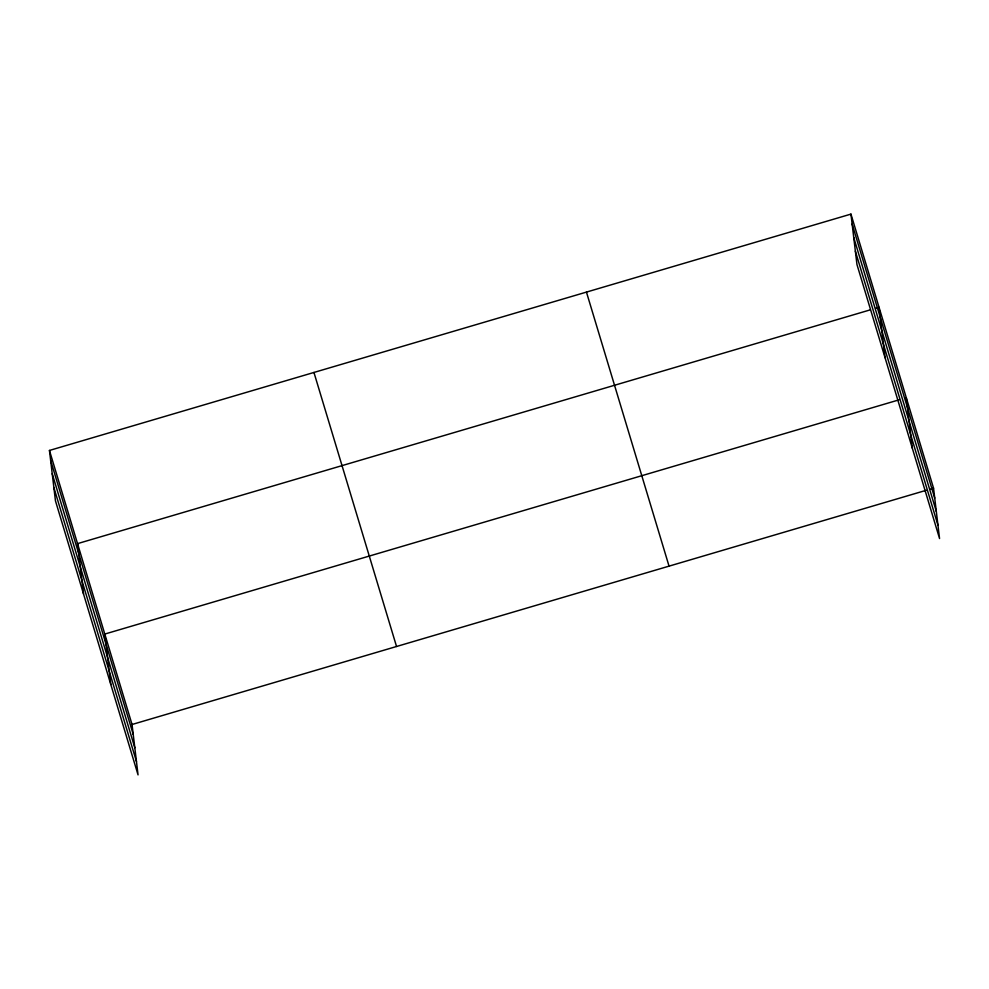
<?xml version="1.0" encoding="UTF-8"?>
<svg xmlns="http://www.w3.org/2000/svg" width="989" height="989" viewBox="0 0 989 989"><rect width="100%" height="100%" fill="white"/><g stroke="black" fill="none" stroke-linecap="round" stroke-linejoin="round"><path stroke-width="1.48" d="M49.45 450.452L132.044 724.492L138.052 774.894L55.458 500.854L49.45 450.452L850.948 214.106L933.542 488.146L939.55 538.548L856.956 264.508L850.948 214.106M870.209 309.878L77.538 543.629L83.546 594.03M876.081 308.148L879.023 307.282L885.031 357.684M898.939 399.877L104.797 634.06L110.805 684.462M132.044 724.492L926.199 490.309M930.6 489.011L933.542 488.146M852.122 224.058L934.729 498.097M853.717 237.409L936.323 511.449M855.361 251.157L937.955 525.196M586.452 292.101L669.046 566.141M313.946 372.457L396.54 646.497M50.637 460.404L133.231 734.444M52.232 473.743L134.825 747.795M53.863 487.503L136.47 761.542M906.283 397.714L912.291 448.116"/></g></svg>
